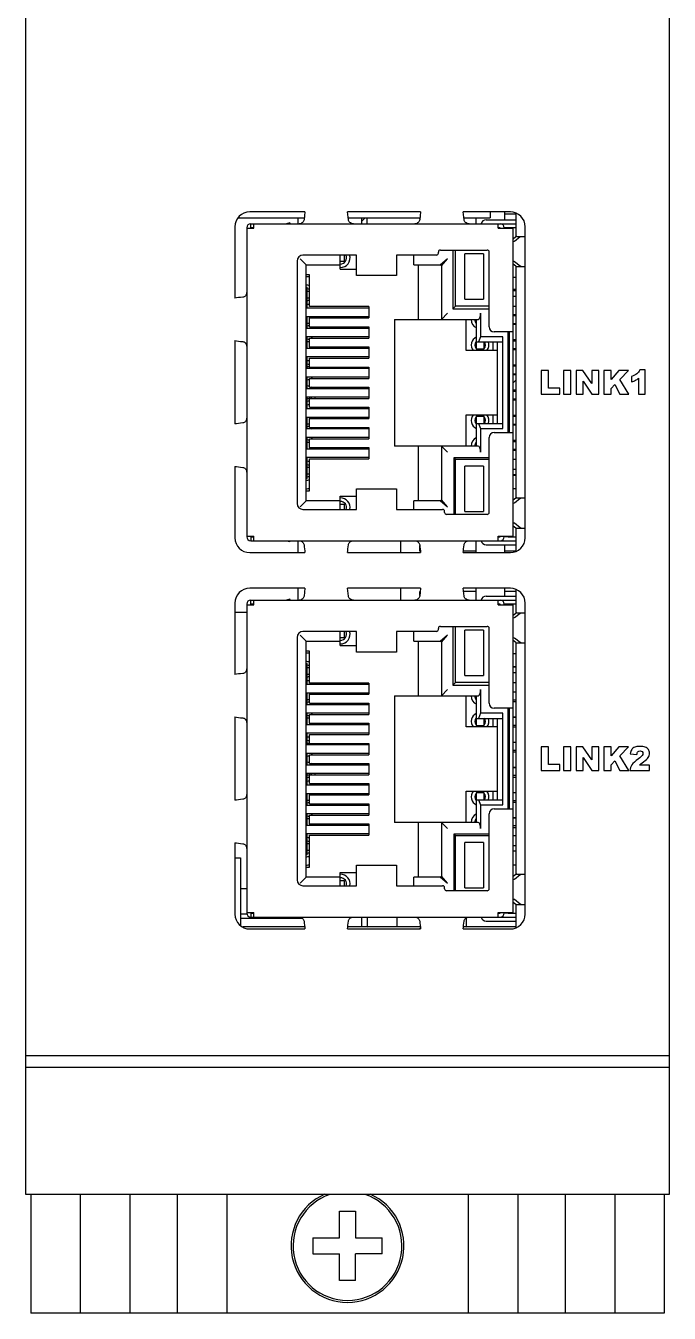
# Model space of a CAD drawing. Header units: inches. Extents: x 0 to 32, y 0 to 130.
# Drawn here: x -0.3 to 32.2, y 0 to 65 of the extents above; entities that cross this region are included whole.
import ezdxf

# ---------------------------------------------------------------- set-up
doc = ezdxf.new("R2010")
doc.units = ezdxf.units.IN
doc.header["$LTSCALE"] = 1.21
doc.header["$MEASUREMENT"] = 0
doc.layers.get('0').update_dxf_attribs({"linetype": 'CONTINUOUS'})
for name, color, linetype in [('02___PRT_ALL_AXES', 7, 'CONTINUOUS'), ('03___PRT_ALL_CURVES', 7, 'CONTINUOUS'), ('ECAD_DIPTRONICS_EMR-08', 7, 'CONTINUOUS'), ('ECAD_PULSE_HX5401NL', 7, 'CONTINUOUS'), ('ECAD_SAMTEC_TSW-102-08-L-S-RA', 7, 'CONTINUOUS'), ('ECAD_SHINNING_1762-608-66-N', 7, 'CONTINUOUS'), ('ECAD_TE_1734099-5', 7, 'CONTINUOUS')]:
    doc.layers.add(name, color=color, linetype=linetype)

msp = doc.modelspace()

# ---------------------------------------------------------------- linework, layer by layer
at = {"color": 7, "linetype": 'Continuous'}
for p, q in [((-0.25, 6), (-0.25, 91.8)), ((32.25, 91.8), (32.25, 6)), ((13.853, 55.602), (11.062, 55.602)), ((13.853, 55.603), (13.804, 55.206)), ((16.046, 55.206), (15.997, 55.603)), ((19.695, 55.602), (15.997, 55.602)), ((17, 55.002), (17, 55.3)), ((19.695, 55.603), (19.646, 55.206)), ((19.65, 55.237), (19.65, 55.3)), ((21.888, 55.206), (21.839, 55.603)), ((24.224, 55.602), (21.839, 55.602)), ((22.5, 55.002), (22.5, 55.3)), ((23.94, 55.205), (23.94, 55.602)), ((24.5, 55.49), (23.94, 55.49)), ((10.312, 54.852), (10.312, 51.247)), ((10.912, 54.799), (10.912, 39.203)), ((10.912, 54.773), (11.262, 54.773)), ((11.115, 55.002), (24.5, 55.002)), ((11.115, 54.773), (11.115, 55.002)), ((11.262, 54.799), (11.115, 54.799)), ((11.224, 54.799), (11.222, 54.773)), ((11.262, 54.773), (11.262, 55.002)), ((13.09, 55.048), (12.918, 55.002)), ((13.102, 55.002), (13.09, 55.048)), ((22.997, 55.205), (24.5, 55.205)), ((23.612, 54.773), (23.612, 55.002)), ((23.713, 54.799), (23.612, 54.799)), ((23.612, 54.773), (24.374, 54.773)), ((23.713, 54.773), (23.713, 54.799)), ((24.5, 54.799), (23.917, 54.799)), ((23.917, 54.773), (23.917, 54.799)), ((23.94, 54.773), (23.94, 54.799)), ((24.374, 39.229), (24.374, 54.773)), ((24.974, 39.15), (24.974, 54.852)), ((24.374, 54.25), (24.504, 54.352)), ((24.393, 54.12), (24.412, 54.113)), ((24.412, 54.113), (24.432, 54.121)), ((24.432, 54.121), (24.728, 54.352)), ((24.545, 54.367), (24.96, 54.367)), ((16.449, 53.421), (13.752, 53.421)), ((15.826, 53.421), (15.826, 53.098)), ((16.449, 52.383), (16.449, 53.421)), ((20.489, 53.421), (18.481, 53.421)), ((18.481, 53.421), (18.481, 52.383)), ((20.589, 53.521), (20.589, 53.575)), ((20.689, 53.675), (23.055, 53.675)), ((21.448, 50.836), (21.448, 53.675)), ((22.868, 53.479), (21.928, 53.479)), ((21.928, 51.193), (21.928, 53.479)), ((22.868, 53.479), (22.868, 51.193)), ((23.155, 49.795), (23.155, 53.575)), ((13.452, 53.121), (13.452, 40.881)), ((15.826, 53.098), (15.635, 53.098)), ((24.504, 52.858), (24.374, 52.96)), ((24.412, 53.097), (24.393, 53.09)), ((24.432, 53.089), (24.412, 53.097)), ((24.728, 52.858), (24.432, 53.089)), ((24.545, 52.843), (24.96, 52.843)), ((18.481, 52.383), (16.449, 52.383)), ((13.908, 51.802), (13.959, 51.802)), ((13.959, 50.755), (13.959, 51.802)), ((13.959, 51.599), (14.086, 51.599)), ((24.5, 51.68), (24.374, 51.68)), ((24.5, 51.621), (24.374, 51.621)), ((13.908, 50.755), (17.083, 50.755)), ((14.086, 51.244), (13.959, 51.244)), ((23.155, 50.836), (21.448, 50.836)), ((21.928, 51.193), (22.868, 51.193)), ((24.374, 51.344), (24.5, 51.344)), ((24.374, 50.836), (24.5, 50.836)), ((17.083, 50.31), (13.908, 50.31)), ((13.959, 49.739), (13.959, 50.31)), ((14.086, 50.31), (14.086, 50.247)), ((22.497, 50.177), (22.497, 49.951)), ((24.5, 50.41), (24.374, 50.41)), ((24.5, 50.351), (24.374, 50.351)), ((13.908, 49.739), (17.083, 49.739)), ((14.086, 49.974), (13.959, 49.974)), ((22.497, 49.951), (22.52, 49.951)), ((24.374, 49.541), (23.409, 49.541)), ((24.171, 49.541), (24.171, 44.461)), ((24.5, 49.951), (24.374, 49.951)), ((24.5, 49.91), (24.374, 49.91)), ((10.312, 49.105), (10.312, 44.897)), ((17.083, 49.294), (13.908, 49.294)), ((13.959, 48.723), (13.959, 49.294)), ((13.959, 49.059), (14.086, 49.059)), ((14.086, 48.786), (14.086, 48.723)), ((22.52, 49.081), (22.497, 49.081)), ((22.497, 49.081), (22.497, 48.681)), ((22.897, 48.681), (22.897, 49.034)), ((23.332, 49.034), (23.332, 48.602)), ((24.171, 49.14), (24.119, 49.14)), ((24.171, 49.081), (24.119, 49.081)), ((24.5, 49.14), (24.374, 49.14)), ((24.5, 49.081), (24.374, 49.081)), ((13.908, 48.723), (17.083, 48.723)), ((17.083, 48.278), (13.908, 48.278)), ((13.959, 47.707), (13.959, 48.278)), ((22.497, 48.681), (22.897, 48.681)), ((24.171, 48.681), (24.119, 48.681)), ((24.171, 48.64), (24.119, 48.64)), ((24.5, 48.681), (24.374, 48.681)), ((24.5, 48.64), (24.374, 48.64)), ((13.908, 47.707), (17.083, 47.707)), ((13.959, 47.789), (14.086, 47.789)), ((14.086, 47.77), (14.086, 47.707)), ((24.171, 47.87), (24.119, 47.87)), ((24.171, 47.811), (24.119, 47.811)), ((24.5, 47.87), (24.374, 47.87)), ((24.5, 47.811), (24.374, 47.811)), ((17.083, 47.262), (13.908, 47.262)), ((13.959, 46.691), (13.959, 47.262)), ((24.171, 47.411), (24.119, 47.411)), ((24.171, 47.37), (24.119, 47.37)), ((24.5, 47.411), (24.374, 47.411)), ((24.5, 47.37), (24.374, 47.37)), ((13.908, 46.691), (17.083, 46.691)), ((17.083, 46.246), (13.908, 46.246)), ((13.959, 45.675), (13.959, 46.246)), ((14.086, 46.164), (13.959, 46.164)), ((14.086, 46.246), (14.086, 46.183)), ((24.171, 46.6), (24.119, 46.6)), ((24.171, 46.541), (24.119, 46.541)), ((24.5, 46.6), (24.374, 46.6)), ((24.5, 46.541), (24.374, 46.541)), ((13.908, 45.675), (17.083, 45.675)), ((24.171, 46.141), (24.119, 46.141)), ((24.171, 46.1), (24.119, 46.1)), ((24.5, 46.141), (24.374, 46.141)), ((24.5, 46.1), (24.374, 46.1)), ((17.083, 45.23), (13.908, 45.23)), ((13.959, 44.659), (13.959, 45.23)), ((14.086, 44.894), (13.959, 44.894)), ((14.086, 45.23), (14.086, 45.167)), ((22.897, 45.271), (22.497, 45.271)), ((22.497, 45.271), (22.497, 44.871)), ((22.497, 44.871), (22.52, 44.871)), ((22.897, 44.919), (22.897, 45.271)), ((23.332, 45.351), (23.332, 44.919)), ((24.171, 45.33), (24.119, 45.33)), ((24.171, 45.271), (24.119, 45.271)), ((24.171, 44.871), (24.119, 44.871)), ((24.5, 45.33), (24.374, 45.33)), ((24.5, 45.271), (24.374, 45.271)), ((24.5, 44.871), (24.374, 44.871)), ((13.908, 44.659), (17.083, 44.659)), ((17.083, 44.214), (13.908, 44.214)), ((13.959, 43.643), (13.959, 44.214)), ((23.155, 40.427), (23.155, 44.207)), ((23.409, 44.461), (24.374, 44.461)), ((24.171, 44.83), (24.119, 44.83)), ((24.5, 44.83), (24.374, 44.83)), ((13.908, 43.643), (17.083, 43.643)), ((13.959, 43.979), (14.086, 43.979)), ((14.086, 43.706), (14.086, 43.643)), ((22.52, 44.001), (22.497, 44.001)), ((22.497, 44.001), (22.497, 43.776)), ((24.5, 44.06), (24.374, 44.06)), ((24.5, 44.001), (24.374, 44.001)), ((24.5, 43.601), (24.374, 43.601)), ((24.5, 43.56), (24.374, 43.56)), ((17.083, 43.198), (13.908, 43.198)), ((13.959, 42.15), (13.959, 43.198)), ((21.448, 43.116), (23.155, 43.116)), ((21.448, 40.327), (21.448, 43.116)), ((24.374, 43.116), (24.5, 43.116)), ((10.312, 42.755), (10.312, 39.15)), ((13.959, 42.709), (14.086, 42.709)), ((14.086, 42.354), (13.959, 42.354)), ((22.868, 42.759), (21.928, 42.759)), ((21.928, 40.473), (21.928, 42.759)), ((22.868, 42.759), (22.868, 40.473)), ((24.374, 42.608), (24.5, 42.608)), ((24.5, 42.331), (24.374, 42.331)), ((24.5, 42.29), (24.374, 42.29)), ((13.959, 42.15), (13.908, 42.15)), ((16.449, 41.619), (18.481, 41.619)), ((16.449, 40.581), (16.449, 41.619)), ((18.481, 41.619), (18.481, 40.581)), ((24.504, 41.144), (24.374, 41.042)), ((24.432, 40.913), (24.728, 41.144)), ((24.545, 41.159), (24.96, 41.159)), ((13.752, 40.581), (16.449, 40.581)), ((15.635, 40.855), (15.826, 40.855)), ((15.826, 40.855), (15.826, 40.581)), ((18.481, 40.581), (20.805, 40.581)), ((20.905, 40.427), (20.905, 40.481)), ((23.055, 40.327), (21.005, 40.327)), ((21.928, 40.473), (22.868, 40.473)), ((24.393, 40.912), (24.412, 40.905)), ((24.412, 40.905), (24.432, 40.913)), ((24.374, 39.752), (24.504, 39.65)), ((24.412, 39.889), (24.393, 39.882)), ((24.432, 39.881), (24.412, 39.889)), ((24.728, 39.65), (24.432, 39.881)), ((10.912, 39.229), (11.262, 39.229)), ((11.115, 39.229), (11.115, 39)), ((11.115, 39.203), (11.262, 39.203)), ((11.115, 39), (24.5, 39)), ((11.222, 39.229), (11.224, 39.203)), ((11.262, 39), (11.262, 39.229)), ((12.918, 39), (13.09, 38.954)), ((13.09, 38.954), (13.102, 39)), ((22.5, 38.4), (22.5, 39)), ((23.612, 39.229), (24.374, 39.229)), ((23.612, 39), (23.612, 39.229)), ((23.612, 39.203), (23.713, 39.203)), ((23.713, 39.203), (23.713, 39.229)), ((23.917, 39.203), (23.917, 39.229)), ((24.119, 39.203), (24.5, 39.203)), ((24.545, 39.635), (24.96, 39.635)), ((11.062, 38.4), (13.853, 38.4)), ((15.997, 38.4), (19.695, 38.4)), ((19.65, 38.48), (19.65, 38.765)), ((19.65, 38.48), (19.685, 38.48)), ((21.839, 38.4), (24.224, 38.4)), ((22.5, 38.48), (21.849, 38.48)), ((22.5, 38.98), (22.046, 38.98)), ((22.997, 38.797), (24.5, 38.797)), ((23.94, 38.4), (23.94, 38.797)), ((24.5, 38.48), (23.94, 38.48)), ((13.853, 36.602), (11.062, 36.602)), ((13.853, 36.603), (13.804, 36.206)), ((16.046, 36.206), (15.997, 36.603)), ((19.695, 36.602), (15.997, 36.602)), ((19.695, 36.603), (19.646, 36.206)), ((19.675, 36.44), (19.65, 36.44)), ((19.65, 36.237), (19.65, 36.44)), ((21.888, 36.206), (21.839, 36.603)), ((24.224, 36.602), (21.839, 36.602)), ((22.5, 36.44), (21.859, 36.44)), ((22.5, 36.002), (22.5, 36.602)), ((23.94, 36.205), (23.94, 36.602)), ((24.5, 36.44), (23.94, 36.44)), ((10.312, 35.852), (10.312, 32.247)), ((10.912, 35.799), (10.912, 20.203)), ((10.912, 35.773), (11.262, 35.773)), ((11.115, 36.002), (24.5, 36.002)), ((11.115, 35.773), (11.115, 36.002)), ((11.262, 35.799), (11.115, 35.799)), ((11.224, 35.799), (11.222, 35.773)), ((11.262, 35.773), (11.262, 36.002)), ((13.09, 36.048), (12.918, 36.002)), ((13.102, 36.002), (13.09, 36.048)), ((22.997, 36.205), (24.5, 36.205)), ((23.612, 35.773), (23.612, 36.002)), ((23.713, 35.799), (23.612, 35.799)), ((23.612, 35.773), (24.374, 35.773)), ((23.713, 35.773), (23.713, 35.799)), ((24.5, 35.799), (23.917, 35.799)), ((23.917, 35.773), (23.917, 35.799)), ((23.94, 35.773), (23.94, 35.799)), ((24.374, 20.229), (24.374, 35.773)), ((24.974, 20.15), (24.974, 35.852)), ((24.374, 35.25), (24.504, 35.352)), ((24.393, 35.12), (24.412, 35.113)), ((24.412, 35.113), (24.432, 35.121)), ((24.432, 35.121), (24.728, 35.352)), ((24.545, 35.367), (24.96, 35.367)), ((20.589, 34.521), (20.589, 34.575)), ((20.689, 34.675), (23.055, 34.675)), ((21.448, 31.836), (21.448, 34.675)), ((22.868, 34.479), (21.928, 34.479)), ((21.928, 32.193), (21.928, 34.479)), ((22.868, 34.479), (22.868, 32.193)), ((23.155, 30.795), (23.155, 34.575)), ((13.452, 34.121), (13.452, 21.881)), ((16.449, 34.421), (13.752, 34.421)), ((15.826, 34.098), (15.635, 34.098)), ((15.826, 34.421), (15.826, 34.098)), ((16.449, 33.383), (16.449, 34.421)), ((20.489, 34.421), (18.481, 34.421)), ((18.481, 34.421), (18.481, 33.383)), ((24.504, 33.858), (24.374, 33.96)), ((24.412, 34.097), (24.393, 34.09)), ((24.432, 34.089), (24.412, 34.097)), ((24.728, 33.858), (24.432, 34.089)), ((24.545, 33.843), (24.96, 33.843)), ((18.481, 33.383), (16.449, 33.383)), ((13.908, 32.802), (13.959, 32.802)), ((13.959, 31.755), (13.959, 32.802)), ((13.959, 32.599), (14.086, 32.599)), ((24.5, 32.63), (24.374, 32.63)), ((24.5, 32.621), (24.374, 32.621)), ((14.086, 32.244), (13.959, 32.244)), ((21.928, 32.193), (22.868, 32.193)), ((24.374, 32.344), (24.5, 32.344)), ((13.908, 31.755), (17.083, 31.755)), ((17.083, 31.31), (13.908, 31.31)), ((13.959, 30.739), (13.959, 31.31)), ((14.086, 31.31), (14.086, 31.247)), ((23.155, 31.836), (21.448, 31.836)), ((24.374, 31.836), (24.5, 31.836)), ((24.5, 31.36), (24.374, 31.36)), ((24.5, 31.351), (24.374, 31.351)), ((13.908, 30.739), (17.083, 30.739)), ((14.086, 30.974), (13.959, 30.974)), ((22.497, 31.177), (22.497, 30.951)), ((22.497, 30.951), (22.52, 30.951)), ((24.5, 30.951), (24.374, 30.951)), ((24.5, 30.86), (24.374, 30.86)), ((10.312, 30.105), (10.312, 25.897)), ((17.083, 30.294), (13.908, 30.294)), ((13.959, 29.723), (13.959, 30.294)), ((13.959, 30.059), (14.086, 30.059)), ((22.52, 30.081), (22.497, 30.081)), ((22.497, 30.081), (22.497, 29.681)), ((22.897, 29.681), (22.897, 30.034)), ((23.332, 30.034), (23.332, 29.602)), ((24.374, 30.541), (23.409, 30.541)), ((24.171, 30.09), (24.119, 30.09)), ((24.171, 30.081), (24.119, 30.081)), ((24.171, 30.541), (24.171, 25.461)), ((24.5, 30.09), (24.374, 30.09)), ((24.5, 30.081), (24.374, 30.081)), ((13.908, 29.723), (17.083, 29.723)), ((17.083, 29.278), (13.908, 29.278)), ((13.959, 28.707), (13.959, 29.278)), ((14.086, 29.786), (14.086, 29.723)), ((22.497, 29.681), (22.897, 29.681)), ((24.171, 29.681), (24.119, 29.681)), ((24.171, 29.59), (24.119, 29.59)), ((24.5, 29.681), (24.374, 29.681)), ((24.5, 29.59), (24.374, 29.59)), ((13.908, 28.707), (17.083, 28.707)), ((13.959, 28.789), (14.086, 28.789)), ((14.086, 28.77), (14.086, 28.707)), ((24.171, 28.82), (24.119, 28.82)), ((24.171, 28.811), (24.119, 28.811)), ((24.5, 28.82), (24.374, 28.82)), ((24.5, 28.811), (24.374, 28.811)), ((17.083, 28.262), (13.908, 28.262)), ((13.959, 27.691), (13.959, 28.262)), ((24.171, 28.411), (24.119, 28.411)), ((24.171, 28.32), (24.119, 28.32)), ((24.5, 28.411), (24.374, 28.411)), ((24.5, 28.32), (24.374, 28.32)), ((13.908, 27.691), (17.083, 27.691)), ((24.171, 27.55), (24.119, 27.55)), ((24.171, 27.541), (24.119, 27.541)), ((24.5, 27.55), (24.374, 27.55)), ((24.5, 27.541), (24.374, 27.541)), ((17.083, 27.246), (13.908, 27.246)), ((13.908, 26.675), (17.083, 26.675)), ((13.959, 26.675), (13.959, 27.246)), ((14.086, 27.164), (13.959, 27.164)), ((14.086, 27.246), (14.086, 27.183)), ((24.171, 27.141), (24.119, 27.141)), ((24.171, 27.05), (24.119, 27.05)), ((24.5, 27.141), (24.374, 27.141)), ((24.5, 27.05), (24.374, 27.05)), ((17.083, 26.23), (13.908, 26.23)), ((13.959, 25.659), (13.959, 26.23)), ((14.086, 26.23), (14.086, 26.167)), ((22.897, 26.271), (22.497, 26.271)), ((22.497, 26.271), (22.497, 25.871)), ((22.897, 25.919), (22.897, 26.271)), ((23.332, 26.351), (23.332, 25.919)), ((24.171, 26.28), (24.119, 26.28)), ((24.171, 26.271), (24.119, 26.271)), ((24.5, 26.28), (24.374, 26.28)), ((24.5, 26.271), (24.374, 26.271)), ((13.908, 25.659), (17.083, 25.659)), ((14.086, 25.894), (13.959, 25.894)), ((22.497, 25.871), (22.52, 25.871)), ((23.409, 25.461), (24.374, 25.461)), ((24.171, 25.871), (24.119, 25.871)), ((24.171, 25.78), (24.119, 25.78)), ((24.5, 25.871), (24.374, 25.871)), ((24.5, 25.78), (24.374, 25.78)), ((17.083, 25.214), (13.908, 25.214)), ((13.959, 24.643), (13.959, 25.214)), ((13.959, 24.979), (14.086, 24.979)), ((14.086, 24.706), (14.086, 24.643)), ((22.52, 25.001), (22.497, 25.001)), ((22.497, 25.001), (22.497, 24.776)), ((23.155, 21.427), (23.155, 25.207)), ((24.5, 25.01), (24.374, 25.01)), ((24.5, 25.001), (24.374, 25.001)), ((13.908, 24.643), (17.083, 24.643)), ((17.083, 24.198), (13.908, 24.198)), ((13.959, 23.15), (13.959, 24.198)), ((21.448, 24.116), (23.155, 24.116)), ((21.448, 21.327), (21.448, 24.116)), ((24.5, 24.601), (24.374, 24.601)), ((24.5, 24.51), (24.374, 24.51)), ((24.374, 24.116), (24.5, 24.116)), ((10.312, 23.755), (10.312, 20.15)), ((13.959, 23.709), (14.086, 23.709)), ((22.868, 23.759), (21.928, 23.759)), ((21.928, 21.473), (21.928, 23.759)), ((22.868, 23.759), (22.868, 21.473)), ((24.374, 23.608), (24.5, 23.608)), ((13.959, 23.15), (13.908, 23.15)), ((14.086, 23.354), (13.959, 23.354)), ((24.5, 23.331), (24.374, 23.331)), ((16.449, 22.619), (18.481, 22.619)), ((16.449, 21.581), (16.449, 22.619)), ((18.481, 22.619), (18.481, 21.581)), ((24.504, 22.144), (24.374, 22.042)), ((24.432, 21.913), (24.728, 22.144)), ((24.545, 22.159), (24.96, 22.159)), ((13.752, 21.581), (16.449, 21.581)), ((15.635, 21.855), (15.826, 21.855)), ((15.826, 21.855), (15.826, 21.581)), ((18.481, 21.581), (20.805, 21.581)), ((20.905, 21.427), (20.905, 21.481)), ((21.928, 21.473), (22.868, 21.473)), ((24.393, 21.912), (24.412, 21.905)), ((24.412, 21.905), (24.432, 21.913)), ((23.055, 21.327), (21.005, 21.327)), ((24.412, 20.889), (24.393, 20.882)), ((24.432, 20.881), (24.412, 20.889)), ((24.728, 20.65), (24.432, 20.881)), ((10.912, 20.229), (11.262, 20.229)), ((11.115, 20.229), (11.115, 20)), ((11.115, 20.203), (11.262, 20.203)), ((11.222, 20.229), (11.224, 20.203)), ((11.262, 20), (11.262, 20.229)), ((23.612, 20.229), (24.374, 20.229)), ((23.612, 20), (23.612, 20.229)), ((23.612, 20.203), (23.713, 20.203)), ((23.713, 20.203), (23.713, 20.229)), ((23.917, 20.203), (23.917, 20.229)), ((24.119, 20.203), (24.5, 20.203)), ((24.374, 20.752), (24.504, 20.65)), ((24.545, 20.635), (24.96, 20.635)), ((11.115, 20), (24.5, 20)), ((12.918, 20), (13.09, 19.954)), ((13.09, 19.954), (13.102, 20)), ((17, 20), (17, 19.56)), ((18.5, 19.5), (18.5, 20)), ((22, 19.959), (22, 19.56)), ((22.997, 19.797), (24.5, 19.797)), ((11.062, 19.4), (13.853, 19.4)), ((15.997, 19.4), (19.695, 19.4)), ((21.839, 19.4), (24.224, 19.4)), ((32.25, 13), (-0.25, 13)), ((32.25, 12.4), (-0.25, 12.4)), ((32.25, 6), (-0.25, 6)), ((0, 6), (0, 0)), ((32, 6), (32, 0)), ((15.6, 5.15), (16.4, 5.15)), ((15.6, 3.8), (15.6, 5.15)), ((16.4, 5.15), (16.4, 3.8)), ((14.25, 3.8), (15.6, 3.8)), ((14.25, 3.8), (14.25, 3)), ((16.4, 3.8), (17.75, 3.8)), ((17.75, 3), (17.75, 3.8)), ((14.25, 3), (15.6, 3)), ((15.6, 1.65), (15.6, 3)), ((17.75, 3), (16.4, 3)), ((16.4, 1.65), (16.4, 3)), ((16.4, 1.65), (15.6, 1.65))]:
    msp.add_line(p, q, dxfattribs=at)
at = {"color": 2, "linetype": 'Continuous'}
for p, q in [((16.7, 55.111), (16.89, 55.3)), ((24.374, 46.979), (24.5, 47.105)), ((24.119, 46.724), (24.171, 46.776)), ((19.633, 19.4), (19.688, 19.455))]:
    msp.add_line(p, q, dxfattribs=at)
at = {"color": 6, "linetype": 'Continuous'}
for p, q in [((15.635, 52.704), (15.635, 53.421)), ((19.344, 52.933), (19.344, 53.421)), ((21.321, 53.675), (21.321, 50.711)), ((13.908, 52.933), (13.603, 53.237)), ((13.908, 52.933), (15.635, 52.933)), ((13.908, 41.02), (13.908, 52.933)), ((15.635, 52.704), (16.449, 52.704)), ((19.344, 52.933), (20.69, 52.933)), ((19.572, 52.933), (19.572, 50.177)), ((21.046, 53.237), (20.69, 52.933)), ((20.741, 52.882), (21.046, 53.237)), ((20.741, 52.882), (20.741, 50.177)), ((14.086, 52.425), (13.908, 52.425)), ((14.086, 50.818), (14.086, 52.425)), ((24.374, 52.31), (24.5, 52.31)), ((17.083, 50.818), (14.086, 50.818)), ((17.083, 50.818), (17.083, 50.247)), ((21.448, 50.838), (21.321, 50.711)), ((21.321, 50.711), (23.155, 50.711)), ((14.086, 50.247), (17.083, 50.247)), ((14.086, 49.802), (14.086, 50.247)), ((18.379, 50.177), (22.601, 50.177)), ((18.379, 50.177), (18.379, 43.776)), ((20.741, 50.177), (21.046, 50.482)), ((21.985, 48.602), (21.985, 50.177)), ((22.519, 49.034), (22.519, 50.177)), ((22.724, 50.482), (22.724, 49.288)), ((14.086, 49.802), (17.083, 49.802)), ((17.083, 49.802), (17.083, 49.231)), ((24.119, 44.461), (24.119, 49.541)), ((14.086, 49.231), (17.083, 49.231)), ((14.086, 48.786), (14.086, 49.231)), ((14.086, 48.786), (17.083, 48.786)), ((17.083, 48.786), (17.083, 48.215)), ((22.519, 49.034), (23.852, 49.034)), ((22.724, 49.288), (22.621, 49.034)), ((23.852, 49.288), (22.724, 49.288)), ((23.56, 49.034), (23.56, 44.919)), ((23.852, 44.665), (23.852, 49.288)), ((14.086, 48.215), (17.083, 48.215)), ((14.086, 47.77), (14.086, 48.215)), ((23.56, 48.602), (21.985, 48.602)), ((14.086, 47.77), (17.083, 47.77)), ((17.083, 47.77), (17.083, 47.199)), ((14.086, 47.199), (17.083, 47.199)), ((14.086, 46.754), (14.086, 47.199)), ((14.086, 46.754), (17.083, 46.754)), ((14.086, 46.183), (17.083, 46.183)), ((14.086, 45.738), (14.086, 46.183)), ((17.083, 46.754), (17.083, 46.183)), ((14.086, 45.738), (17.083, 45.738)), ((17.083, 45.738), (17.083, 45.167)), ((14.086, 45.167), (17.083, 45.167)), ((14.086, 44.722), (14.086, 45.167)), ((21.985, 45.351), (23.56, 45.351)), ((21.985, 43.776), (21.985, 45.351)), ((22.519, 44.919), (23.852, 44.919)), ((22.519, 43.776), (22.519, 44.919)), ((22.621, 44.919), (22.724, 44.665)), ((14.086, 44.722), (17.083, 44.722)), ((17.083, 44.722), (17.083, 44.151)), ((22.724, 44.665), (23.852, 44.665)), ((22.724, 44.665), (22.724, 43.471)), ((14.086, 44.151), (17.083, 44.151)), ((14.086, 43.706), (14.086, 44.151)), ((14.086, 43.706), (17.083, 43.706)), ((17.083, 43.706), (17.083, 43.135)), ((22.601, 43.776), (18.379, 43.776)), ((19.572, 43.776), (19.572, 41.02)), ((20.741, 43.776), (21.046, 43.471)), ((20.741, 43.776), (20.741, 41.071)), ((14.086, 43.135), (17.083, 43.135)), ((14.086, 41.528), (14.086, 43.135)), ((23.155, 43.188), (21.375, 43.188)), ((21.375, 43.188), (21.448, 43.115)), ((21.375, 43.188), (21.375, 40.327)), ((24.374, 41.642), (24.5, 41.642)), ((13.908, 41.02), (13.603, 40.715)), ((13.908, 41.528), (14.086, 41.528)), ((15.635, 41.02), (13.908, 41.02)), ((15.635, 41.249), (16.449, 41.249)), ((15.635, 40.581), (15.635, 41.249)), ((20.69, 41.02), (19.344, 41.02)), ((19.344, 40.581), (19.344, 41.02)), ((20.69, 41.02), (21.046, 40.715)), ((21.046, 40.715), (20.741, 41.071)), ((24.119, 39.204), (23.917, 39.204)), ((24.119, 39.229), (24.119, 39.204)), ((21.321, 34.675), (21.321, 31.711)), ((13.908, 33.933), (13.603, 34.238)), ((13.908, 33.933), (15.635, 33.933)), ((13.908, 22.02), (13.908, 33.933)), ((15.635, 33.704), (15.635, 34.421)), ((19.344, 33.933), (19.344, 34.421)), ((19.344, 33.933), (20.69, 33.933)), ((19.572, 33.933), (19.572, 31.177)), ((21.046, 34.238), (20.69, 33.933)), ((20.741, 33.882), (21.046, 34.238)), ((20.741, 33.882), (20.741, 31.177)), ((14.086, 33.425), (13.908, 33.425)), ((14.086, 31.818), (14.086, 33.425)), ((15.635, 33.704), (16.449, 33.704)), ((24.374, 33.31), (24.5, 33.31)), ((17.083, 31.818), (14.086, 31.818)), ((14.086, 31.247), (17.083, 31.247)), ((14.086, 30.802), (14.086, 31.247)), ((17.083, 31.818), (17.083, 31.247)), ((20.741, 31.177), (21.046, 31.482)), ((21.448, 31.838), (21.321, 31.711)), ((21.321, 31.711), (23.155, 31.711)), ((22.724, 31.482), (22.724, 30.288)), ((14.086, 30.802), (17.083, 30.802)), ((17.083, 30.802), (17.083, 30.231)), ((18.379, 31.177), (22.601, 31.177)), ((18.379, 31.177), (18.379, 24.776)), ((21.985, 29.602), (21.985, 31.177)), ((22.519, 30.034), (22.519, 31.177)), ((14.086, 30.231), (17.083, 30.231)), ((14.086, 29.786), (14.086, 30.231)), ((22.519, 30.034), (23.852, 30.034)), ((22.724, 30.288), (22.621, 30.034)), ((23.852, 30.288), (22.724, 30.288)), ((23.56, 30.034), (23.56, 25.919)), ((23.852, 25.665), (23.852, 30.288)), ((24.119, 25.461), (24.119, 30.541)), ((14.086, 29.786), (17.083, 29.786)), ((17.083, 29.786), (17.083, 29.215)), ((23.56, 29.602), (21.985, 29.602)), ((14.086, 29.215), (17.083, 29.215)), ((14.086, 28.77), (14.086, 29.215)), ((14.086, 28.77), (17.083, 28.77)), ((17.083, 28.77), (17.083, 28.199)), ((14.086, 28.199), (17.083, 28.199)), ((14.086, 27.754), (14.086, 28.199)), ((14.086, 27.754), (17.083, 27.754)), ((17.083, 27.754), (17.083, 27.183)), ((14.086, 27.183), (17.083, 27.183)), ((14.086, 26.738), (14.086, 27.183)), ((14.086, 26.738), (17.083, 26.738)), ((17.083, 26.738), (17.083, 26.167)), ((14.086, 26.167), (17.083, 26.167)), ((14.086, 25.722), (14.086, 26.167)), ((21.985, 26.351), (23.56, 26.351)), ((21.985, 24.776), (21.985, 26.351)), ((14.086, 25.722), (17.083, 25.722)), ((17.083, 25.722), (17.083, 25.151)), ((22.519, 25.919), (23.852, 25.919)), ((22.519, 24.776), (22.519, 25.919)), ((22.621, 25.919), (22.724, 25.665)), ((22.724, 25.665), (23.852, 25.665)), ((22.724, 25.665), (22.724, 24.471)), ((14.086, 25.151), (17.083, 25.151)), ((14.086, 24.706), (14.086, 25.151)), ((14.086, 24.706), (17.083, 24.706)), ((17.083, 24.706), (17.083, 24.135)), ((22.601, 24.776), (18.379, 24.776)), ((19.572, 24.776), (19.572, 22.02)), ((20.741, 24.776), (21.046, 24.471)), ((20.741, 24.776), (20.741, 22.071)), ((14.086, 24.135), (17.083, 24.135)), ((14.086, 22.528), (14.086, 24.135)), ((23.155, 24.188), (21.375, 24.188)), ((21.375, 24.188), (21.448, 24.115)), ((21.375, 24.188), (21.375, 21.327)), ((13.908, 22.528), (14.086, 22.528)), ((15.635, 22.249), (16.449, 22.249)), ((15.635, 21.581), (15.635, 22.249)), ((24.374, 22.642), (24.5, 22.642)), ((13.908, 22.02), (13.603, 21.715)), ((15.635, 22.02), (13.908, 22.02)), ((20.69, 22.02), (19.344, 22.02)), ((19.344, 21.581), (19.344, 22.02)), ((20.69, 22.02), (21.046, 21.715)), ((21.046, 21.715), (20.741, 22.071)), ((24.119, 20.204), (23.917, 20.204)), ((24.119, 20.229), (24.119, 20.204))]:
    msp.add_line(p, q, dxfattribs=at)
at = {"color": 7, "linetype": 'Continuous'}
for centre, radius, start, end in [((11.062, 54.852), 0.75, 90, 180), ((24.224, 54.852), 0.75, 0, 90), ((11.115, 54.799), 0.203, 90, 180), ((22.997, 54.951), 0.254, 90, 168.46304), ((23.713, 54.799), 0.203, 0, 90), ((13.752, 53.121), 0.3, 90, 180), ((15.648, 53.276), 0.305, 267.50159, 28.81331), ((15.648, 53.276), 0.483, 268.43641, 17.68194), ((20.489, 53.521), 0.1, 270, 0), ((20.689, 53.575), 0.1, 90, 180), ((23.055, 53.575), 0.1, 0, 90), ((14.035, 52.818), 0.483, 254.69622, 276.2062), ((13.908, 51.421), 0.483, 68.1715, 90), ((13.908, 51.421), 0.305, 54.26175, 80.16387), ((13.908, 51.421), 0.305, 279.82828, 305.76611), ((13.908, 51.421), 0.483, 276.20615, 291.83325), ((13.908, 50.151), 0.305, 18.21113, 31.70774), ((13.908, 50.151), 0.483, 11.46211, 19.37692), ((22.697, 50.151), 0.445, 176.70019, 246.1397), ((22.697, 50.151), 0.267, 174.50386, 221.41774), ((13.908, 50.151), 0.305, 279.82828, 305.76611), ((13.908, 50.151), 0.483, 300.80149, 313.07662), ((23.409, 49.795), 0.254, 180, 270), ((13.908, 48.881), 0.305, 54.26175, 80.16387), ((13.908, 48.881), 0.483, 46.94257, 59.25615), ((13.908, 48.881), 0.305, 328.32055, 341.76337), ((13.908, 48.881), 0.483, 340.60838, 348.54549), ((22.697, 48.881), 0.445, 113.8647, 219.31479), ((22.697, 48.881), 0.267, 138.58226, 221.41774), ((22.697, 48.881), 0.267, 318.58226, 35.13736), ((22.697, 48.881), 0.445, 320.71732, 20.17602), ((22.697, 48.881), 0.267, 228.58226, 311.41774), ((13.908, 47.611), 0.483, 68.1715, 83.80194), ((13.908, 47.611), 0.305, 54.26175, 80.16387), ((13.908, 47.611), 0.305, 18.21113, 31.70774), ((13.908, 47.611), 0.483, 11.46211, 19.37692), ((13.908, 47.611), 0.483, 276.20615, 291.83325), ((13.908, 46.341), 0.483, 68.1715, 83.80194), ((13.908, 47.611), 0.483, 300.80149, 313.07662), ((13.908, 46.341), 0.483, 46.94257, 59.25615), ((13.908, 46.341), 0.305, 328.32055, 341.76337), ((13.908, 46.341), 0.483, 340.60838, 348.54549), ((13.908, 46.341), 0.305, 279.82828, 305.76611), ((13.908, 46.341), 0.483, 276.20615, 291.83325), ((13.908, 45.071), 0.305, 18.21113, 31.70774), ((13.908, 45.071), 0.483, 11.46211, 19.37692), ((22.697, 45.071), 0.445, 140.71732, 246.1397), ((22.697, 45.071), 0.267, 138.58226, 221.41774), ((22.697, 45.071), 0.267, 48.58226, 131.41774), ((22.697, 45.071), 0.267, 324.86259, 41.41774), ((22.697, 45.071), 0.445, 339.84299, 39.31479), ((13.908, 45.071), 0.305, 279.82828, 305.76611), ((13.908, 45.071), 0.483, 300.80149, 313.07662), ((13.908, 43.801), 0.483, 46.94257, 59.25615), ((22.697, 43.801), 0.445, 113.8647, 183.30328), ((23.409, 44.207), 0.254, 90, 180), ((13.908, 43.801), 0.305, 54.26175, 80.16387), ((13.908, 43.801), 0.305, 328.32055, 341.76337), ((13.908, 43.801), 0.483, 340.60838, 348.54549), ((22.697, 43.801), 0.267, 138.58226, 185.49606), ((13.908, 42.531), 0.483, 68.1715, 83.80194), ((13.908, 42.531), 0.305, 54.26175, 80.16387), ((13.908, 42.531), 0.305, 279.82828, 305.76611), ((13.908, 42.531), 0.483, 270, 291.83325), ((14.035, 41.134), 0.483, 83.80189, 105.30383), ((15.648, 40.677), 0.483, 348.45853, 91.56648), ((15.648, 40.677), 0.305, 341.61717, 92.49462), ((13.752, 40.881), 0.3, 180, 270), ((20.805, 40.481), 0.1, 0, 90), ((21.005, 40.427), 0.1, 180, 270), ((23.055, 40.427), 0.1, 270, 0), ((11.062, 39.15), 0.75, 180, 270), ((11.115, 39.203), 0.203, 180, 270), ((23.713, 39.203), 0.203, 270, 360), ((24.224, 39.15), 0.75, 270, 0), ((22.997, 39.051), 0.254, 191.53696, 270), ((11.062, 35.852), 0.75, 90, 180), ((24.224, 35.852), 0.75, 0, 90), ((11.115, 35.799), 0.203, 90, 180), ((22.997, 35.951), 0.254, 90, 168.46304), ((23.713, 35.799), 0.203, 0, 90), ((20.489, 34.521), 0.1, 270, 0), ((20.689, 34.575), 0.1, 90, 180), ((23.055, 34.575), 0.1, 0, 90), ((13.752, 34.121), 0.3, 90, 180), ((15.648, 34.276), 0.305, 267.50159, 28.81331), ((15.648, 34.276), 0.483, 268.43641, 17.68194), ((14.035, 33.818), 0.483, 254.69622, 276.2062), ((13.908, 32.421), 0.483, 68.1715, 90), ((13.908, 32.421), 0.305, 54.26175, 80.16387), ((13.908, 32.421), 0.305, 279.82828, 305.76611), ((13.908, 32.421), 0.483, 276.20615, 291.83325), ((13.908, 31.151), 0.305, 18.21113, 31.70774), ((13.908, 31.151), 0.483, 11.46211, 19.37692), ((13.908, 31.151), 0.305, 279.82828, 305.76611), ((13.908, 31.151), 0.483, 300.80149, 313.07662), ((22.697, 31.151), 0.445, 176.70019, 246.1397), ((22.697, 31.151), 0.267, 174.50386, 221.41774), ((23.409, 30.795), 0.254, 180, 270), ((13.908, 29.881), 0.305, 54.26175, 80.16387), ((13.908, 29.881), 0.483, 46.94257, 59.25615), ((22.697, 29.881), 0.445, 113.8647, 219.31479), ((22.697, 29.881), 0.267, 138.58226, 221.41774), ((22.697, 29.881), 0.267, 318.58226, 35.13736), ((22.697, 29.881), 0.445, 320.71732, 20.17602), ((13.908, 29.881), 0.305, 328.32055, 341.76337), ((13.908, 29.881), 0.483, 340.60838, 348.54549), ((22.697, 29.881), 0.267, 228.58226, 311.41774), ((13.908, 28.611), 0.483, 68.1715, 83.80194), ((13.908, 28.611), 0.305, 54.26175, 80.16387), ((13.908, 28.611), 0.305, 18.21113, 31.70774), ((13.908, 28.611), 0.483, 11.46211, 19.37692), ((13.908, 28.611), 0.483, 276.20615, 291.83325), ((13.908, 28.611), 0.483, 300.80149, 313.07662), ((13.908, 27.341), 0.483, 68.1715, 83.80194), ((13.908, 27.341), 0.483, 46.94257, 59.25615), ((13.908, 27.341), 0.305, 279.82828, 305.76611), ((13.908, 27.341), 0.483, 276.20615, 291.83325), ((13.908, 27.341), 0.305, 328.32055, 341.76337), ((13.908, 27.341), 0.483, 340.60838, 348.54549), ((13.908, 26.071), 0.305, 18.21113, 31.70774), ((13.908, 26.071), 0.483, 11.46211, 19.37692), ((22.697, 26.071), 0.445, 140.71732, 246.1397), ((22.697, 26.071), 0.267, 138.58226, 221.41774), ((22.697, 26.071), 0.267, 48.58226, 131.41774), ((22.697, 26.071), 0.267, 324.86259, 41.41774), ((22.697, 26.071), 0.445, 339.84299, 39.31479), ((13.908, 26.071), 0.305, 279.82828, 305.76611), ((13.908, 26.071), 0.483, 300.80149, 313.07662), ((23.409, 25.207), 0.254, 90, 180), ((13.908, 24.801), 0.305, 54.26175, 80.16387), ((13.908, 24.801), 0.483, 46.94257, 59.25615), ((13.908, 24.801), 0.305, 328.32055, 341.76337), ((13.908, 24.801), 0.483, 340.60838, 348.54549), ((22.697, 24.801), 0.445, 113.8647, 183.30328), ((22.697, 24.801), 0.267, 138.58226, 185.49606), ((13.908, 23.531), 0.483, 68.1715, 83.80194), ((13.908, 23.531), 0.305, 54.26175, 80.16387), ((13.908, 23.531), 0.483, 270, 291.83325), ((13.908, 23.531), 0.305, 279.82828, 305.76611), ((14.035, 22.134), 0.483, 83.80189, 105.30383), ((15.648, 21.677), 0.483, 348.45853, 91.56648), ((13.752, 21.881), 0.3, 180, 270), ((15.648, 21.677), 0.305, 341.61717, 92.49462), ((20.805, 21.481), 0.1, 0, 90), ((21.005, 21.427), 0.1, 180, 270), ((23.055, 21.427), 0.1, 270, 0), ((11.115, 20.203), 0.203, 180, 270), ((23.713, 20.203), 0.203, 270, 360), ((11.062, 20.15), 0.75, 180, 270), ((17.4, 19.56), 0.4, 180, 188.85982), ((22.4, 19.56), 0.4, 180, 188.73738), ((22.997, 20.051), 0.254, 191.53696, 270), ((24.224, 20.15), 0.75, 270, 0), ((16, 3.4), 2.85, 113.72033, 66.27967), ((16, 3.4), 2.75, 108.83959, 71.16041)]:
    msp.add_arc(centre, radius, start, end, dxfattribs=at)
at = {"color": 6, "linetype": 'Continuous'}
for centre, start, end in [((20.69, 52.882), 0, 90), ((20.69, 41.071), 270, 0), ((20.69, 33.882), 0, 90), ((20.69, 22.071), 270, 0)]:
    msp.add_arc(centre, 0.0508, start, end, dxfattribs=at)
at = {"color": 7, "linetype": 'Continuous'}
for centre, major_axis, ratio, start_param, end_param in [((24.545, 54.113), (0, 0.254), 0.466308, 0, 0.349066), ((24.545, 53.097), (0, 0.254), 0.466308, -3.490659, -3.141593), ((14.566, 51.018), (5.004, 0), 0.087489, 2.451113, 2.589545), ((14.566, 49.334), (5.004, 0), 0.087489, -2.589545, -2.451113), ((14.566, 44.668), (5.004, 0), 0.087489, 2.451113, 2.589545), ((14.566, 42.984), (5.004, 0), 0.087489, -2.589545, -2.451113), ((24.545, 40.905), (0, 0.254), 0.466308, 0, 0.349066), ((24.545, 39.889), (0, 0.254), 0.466308, -3.490659, -3.141593), ((14.083, 42.654), (0, 5.004), 0.087489, -3.832073, -3.696002), ((15.767, 42.654), (0, 5.004), 0.087489, -2.587184, -2.451113), ((19.925, 42.654), (0, 5.004), 0.087489, -3.832073, -3.696002), ((21.609, 42.654), (0, 5.004), 0.087489, -2.587184, -2.451113), ((24.545, 35.113), (0, 0.254), 0.466308, 0, 0.349066), ((24.545, 34.097), (0, 0.254), 0.466308, -3.490659, -3.141593), ((14.566, 32.018), (5.004, 0), 0.087489, 2.451113, 2.589545), ((14.566, 30.334), (5.004, 0), 0.087489, -2.589545, -2.451113), ((14.566, 25.668), (5.004, 0), 0.087489, 2.451113, 2.589545), ((14.566, 23.984), (5.004, 0), 0.087489, -2.589545, -2.451113), ((24.545, 21.905), (0, 0.254), 0.466308, 0, 0.349066), ((24.545, 20.889), (0, 0.254), 0.466308, -3.490659, -3.141593), ((14.083, 23.654), (0, 5.004), 0.087489, -3.832073, -3.696002), ((15.767, 23.654), (0, 5.004), 0.087489, -2.587184, -2.451113), ((19.925, 23.654), (0, 5.004), 0.087489, -3.832073, -3.696002), ((21.609, 23.654), (0, 5.004), 0.087489, -2.587184, -2.451113)]:
    msp.add_ellipse(centre, major_axis=major_axis, ratio=ratio, start_param=start_param, end_param=end_param, dxfattribs=at)
at = {"color": 6, "linetype": 'Continuous'}
for centre, start_param, end_param in [((22.601, 50.482), -3.141593, -1.570796), ((22.601, 43.471), -1.570796, 0), ((22.601, 31.482), -3.141593, -1.570796), ((22.601, 24.471), -1.570796, 0)]:
    msp.add_ellipse(centre, major_axis=(0, 0.305), ratio=0.404026, start_param=start_param, end_param=end_param, dxfattribs=at)
at = {"color": 7, "linetype": 'Continuous'}
for points, knots in [([(11.222, 54.773), (11.226, 54.78), (11.232, 54.79), (11.242, 54.799), (11.247, 54.799)], [0, 0, 0, 0, 0.599098, 1, 1, 1, 1]), ([(13.804, 55.206), (13.802, 55.182), (13.787, 55.132), (13.734, 55.066), (13.653, 55.016), (13.586, 55.002), (13.551, 55.002)], [0, 0, 0, 0, 0.204323, 0.434087, 0.700109, 1, 1, 1, 1]), ([(16.299, 55.002), (16.264, 55.002), (16.197, 55.016), (16.116, 55.066), (16.063, 55.132), (16.048, 55.182), (16.046, 55.206)], [0, 0, 0, 0, 0.299848, 0.565922, 0.795722, 1, 1, 1, 1]), ([(19.646, 55.206), (19.644, 55.182), (19.629, 55.132), (19.576, 55.066), (19.495, 55.016), (19.428, 55.002), (19.393, 55.002)], [0, 0, 0, 0, 0.204323, 0.434087, 0.700109, 1, 1, 1, 1]), ([(22.141, 55.002), (22.106, 55.002), (22.039, 55.016), (21.958, 55.066), (21.905, 55.132), (21.89, 55.182), (21.888, 55.206)], [0, 0, 0, 0, 0.299848, 0.565922, 0.795722, 1, 1, 1, 1]), ([(24.728, 54.352), (24.731, 54.354), (24.743, 54.362), (24.758, 54.367), (24.769, 54.367)], [0, 0, 0, 0, 0.273103, 1, 1, 1, 1]), ([(24.769, 52.843), (24.765, 52.843), (24.751, 52.844), (24.737, 52.851), (24.728, 52.858)], [0, 0, 0, 0, 0.235955, 1, 1, 1, 1]), ([(10.912, 51.55), (10.912, 51.515), (10.898, 51.448), (10.847, 51.367), (10.782, 51.314), (10.732, 51.299), (10.708, 51.297)], [0, 0, 0, 0, 0.299848, 0.565922, 0.795722, 1, 1, 1, 1]), ([(10.708, 49.055), (10.732, 49.053), (10.782, 49.038), (10.847, 48.985), (10.898, 48.904), (10.912, 48.837), (10.912, 48.802)], [0, 0, 0, 0, 0.204323, 0.434087, 0.700109, 1, 1, 1, 1]), ([(10.912, 45.2), (10.912, 45.165), (10.898, 45.098), (10.847, 45.017), (10.782, 44.964), (10.732, 44.949), (10.708, 44.947)], [0, 0, 0, 0, 0.299848, 0.565922, 0.795722, 1, 1, 1, 1]), ([(10.708, 42.705), (10.732, 42.703), (10.782, 42.688), (10.847, 42.635), (10.898, 42.554), (10.912, 42.487), (10.912, 42.452)], [0, 0, 0, 0, 0.204323, 0.434087, 0.700109, 1, 1, 1, 1]), ([(24.728, 41.144), (24.731, 41.146), (24.743, 41.154), (24.758, 41.159), (24.769, 41.159)], [0, 0, 0, 0, 0.273103, 1, 1, 1, 1]), ([(24.769, 39.635), (24.765, 39.635), (24.751, 39.636), (24.737, 39.643), (24.728, 39.65)], [0, 0, 0, 0, 0.235955, 1, 1, 1, 1]), ([(11.247, 39.203), (11.242, 39.203), (11.232, 39.212), (11.226, 39.222), (11.222, 39.229)], [0, 0, 0, 0, 0.400847, 1, 1, 1, 1]), ([(13.551, 39), (13.586, 39), (13.653, 38.986), (13.734, 38.936), (13.787, 38.87), (13.802, 38.82), (13.804, 38.796)], [0, 0, 0, 0, 0.299848, 0.565922, 0.795722, 1, 1, 1, 1]), ([(16.046, 38.796), (16.048, 38.82), (16.063, 38.87), (16.116, 38.936), (16.197, 38.986), (16.264, 39), (16.299, 39)], [0, 0, 0, 0, 0.204323, 0.434087, 0.700109, 1, 1, 1, 1]), ([(19.393, 39), (19.428, 39), (19.495, 38.986), (19.576, 38.936), (19.629, 38.87), (19.644, 38.82), (19.646, 38.796)], [0, 0, 0, 0, 0.299848, 0.565922, 0.795722, 1, 1, 1, 1]), ([(21.888, 38.796), (21.89, 38.82), (21.905, 38.87), (21.958, 38.936), (22.039, 38.986), (22.106, 39), (22.141, 39)], [0, 0, 0, 0, 0.204323, 0.434087, 0.700109, 1, 1, 1, 1]), ([(11.222, 35.773), (11.226, 35.78), (11.232, 35.79), (11.242, 35.799), (11.247, 35.799)], [0, 0, 0, 0, 0.599098, 1, 1, 1, 1]), ([(13.804, 36.206), (13.802, 36.182), (13.787, 36.132), (13.734, 36.066), (13.653, 36.016), (13.586, 36.002), (13.551, 36.002)], [0, 0, 0, 0, 0.204323, 0.434087, 0.700109, 1, 1, 1, 1]), ([(16.299, 36.002), (16.264, 36.002), (16.197, 36.016), (16.116, 36.066), (16.063, 36.132), (16.048, 36.182), (16.046, 36.206)], [0, 0, 0, 0, 0.299848, 0.565922, 0.795722, 1, 1, 1, 1]), ([(19.646, 36.206), (19.644, 36.182), (19.629, 36.132), (19.576, 36.066), (19.495, 36.016), (19.428, 36.002), (19.393, 36.002)], [0, 0, 0, 0, 0.204323, 0.434087, 0.700109, 1, 1, 1, 1]), ([(22.141, 36.002), (22.106, 36.002), (22.039, 36.016), (21.958, 36.066), (21.905, 36.132), (21.89, 36.182), (21.888, 36.206)], [0, 0, 0, 0, 0.299848, 0.565922, 0.795722, 1, 1, 1, 1]), ([(24.728, 35.352), (24.731, 35.354), (24.743, 35.362), (24.758, 35.367), (24.769, 35.367)], [0, 0, 0, 0, 0.273103, 1, 1, 1, 1]), ([(24.769, 33.843), (24.765, 33.843), (24.751, 33.844), (24.737, 33.851), (24.728, 33.858)], [0, 0, 0, 0, 0.235955, 1, 1, 1, 1]), ([(10.912, 32.55), (10.912, 32.515), (10.898, 32.448), (10.847, 32.367), (10.782, 32.314), (10.732, 32.299), (10.708, 32.297)], [0, 0, 0, 0, 0.299848, 0.565922, 0.795722, 1, 1, 1, 1]), ([(10.708, 30.055), (10.732, 30.053), (10.782, 30.038), (10.847, 29.985), (10.898, 29.904), (10.912, 29.837), (10.912, 29.802)], [0, 0, 0, 0, 0.204323, 0.434087, 0.700109, 1, 1, 1, 1]), ([(10.912, 26.2), (10.912, 26.165), (10.898, 26.098), (10.847, 26.017), (10.782, 25.964), (10.732, 25.949), (10.708, 25.947)], [0, 0, 0, 0, 0.299848, 0.565922, 0.795722, 1, 1, 1, 1]), ([(10.708, 23.705), (10.732, 23.703), (10.782, 23.688), (10.847, 23.635), (10.898, 23.554), (10.912, 23.487), (10.912, 23.452)], [0, 0, 0, 0, 0.204323, 0.434087, 0.700109, 1, 1, 1, 1]), ([(24.728, 22.144), (24.731, 22.146), (24.743, 22.154), (24.758, 22.159), (24.769, 22.159)], [0, 0, 0, 0, 0.273103, 1, 1, 1, 1]), ([(11.247, 20.203), (11.242, 20.203), (11.232, 20.212), (11.226, 20.222), (11.222, 20.229)], [0, 0, 0, 0, 0.400847, 1, 1, 1, 1]), ([(24.769, 20.635), (24.765, 20.635), (24.751, 20.636), (24.737, 20.643), (24.728, 20.65)], [0, 0, 0, 0, 0.235955, 1, 1, 1, 1]), ([(13.551, 20), (13.586, 20), (13.653, 19.986), (13.734, 19.936), (13.787, 19.87), (13.802, 19.82), (13.804, 19.796)], [0, 0, 0, 0, 0.299848, 0.565922, 0.795722, 1, 1, 1, 1]), ([(16.046, 19.796), (16.048, 19.82), (16.063, 19.87), (16.116, 19.936), (16.197, 19.986), (16.264, 20), (16.299, 20)], [0, 0, 0, 0, 0.204323, 0.434087, 0.700109, 1, 1, 1, 1]), ([(19.393, 20), (19.428, 20), (19.495, 19.986), (19.576, 19.936), (19.629, 19.87), (19.644, 19.82), (19.646, 19.796)], [0, 0, 0, 0, 0.299848, 0.565922, 0.795722, 1, 1, 1, 1]), ([(21.888, 19.796), (21.89, 19.82), (21.905, 19.87), (21.958, 19.936), (22.039, 19.986), (22.106, 20), (22.141, 20)], [0, 0, 0, 0, 0.204323, 0.434087, 0.700109, 1, 1, 1, 1])]:
    msp.add_open_spline(points, degree=3, knots=knots, dxfattribs=at)
at = {"layer": '02___PRT_ALL_AXES', "color": 7, "linetype": 'Continuous'}
for p, q in [((13.853, 55.602), (11.062, 55.602)), ((19.695, 55.602), (15.997, 55.602)), ((24.224, 55.602), (21.839, 55.602)), ((24.5, 55.543), (24.5, 54.352)), ((10.312, 54.852), (10.312, 51.247)), ((24.974, 39.15), (24.974, 54.852)), ((24.5, 52.862), (24.5, 41.144)), ((10.312, 49.105), (10.312, 44.897)), ((10.312, 42.755), (10.312, 39.15)), ((24.5, 39.654), (24.5, 38.459)), ((11.062, 38.4), (13.853, 38.4)), ((15.997, 38.4), (19.695, 38.4)), ((21.839, 38.4), (24.224, 38.4)), ((13.853, 36.602), (11.062, 36.602)), ((19.695, 36.602), (15.997, 36.602)), ((24.224, 36.602), (21.839, 36.602)), ((24.5, 36.543), (24.5, 35.352)), ((10.312, 35.852), (10.312, 32.247)), ((24.974, 20.15), (24.974, 35.852)), ((24.5, 33.862), (24.5, 22.144)), ((10.312, 30.105), (10.312, 25.897)), ((10.312, 23.755), (10.312, 20.15)), ((24.5, 20.654), (24.5, 19.459)), ((10.59, 19.95), (13.704, 19.95)), ((16.7, 20), (16.7, 19.5)), ((13.84, 19.5), (10.706, 19.5)), ((11.062, 19.4), (13.853, 19.4)), ((15.997, 19.4), (19.695, 19.4)), ((19.682, 19.5), (16.01, 19.5)), ((21.839, 19.4), (24.224, 19.4)), ((24.5, 19.5), (21.852, 19.5)), ((2.5, 6), (2.5, 0)), ((5, 6), (5, 0)), ((7.4, 6), (7.4, 0)), ((9.9, 6), (9.9, 0)), ((22.1, 6), (22.1, 0)), ((24.6, 6), (24.6, 0)), ((27, 6), (27, 0)), ((29.5, 6), (29.5, 0)), ((32, 0), (0, 0))]:
    msp.add_line(p, q, dxfattribs=at)
for centre, start, end in [((11.062, 54.852), 90, 180), ((24.224, 54.852), 0, 90), ((11.062, 39.15), 180, 270), ((24.224, 39.15), 270, 0), ((11.062, 35.852), 90, 180), ((24.224, 35.852), 0, 90), ((11.062, 20.15), 180, 270), ((24.224, 20.15), 270, 0)]:
    msp.add_arc(centre, 0.75, start, end, dxfattribs=at)
at = {"layer": '03___PRT_ALL_CURVES', "color": 4, "linetype": 'Continuous'}
for p, q in [((26.145, 47.601), (25.774, 47.601)), ((25.774, 47.601), (25.774, 46.401)), ((26.145, 46.696), (26.145, 47.601)), ((27.279, 47.601), (26.907, 47.601)), ((26.907, 47.601), (26.907, 46.401)), ((27.279, 46.401), (27.279, 47.601)), ((27.893, 47.601), (27.547, 47.601)), ((27.547, 47.601), (27.547, 46.401)), ((28.345, 46.936), (27.893, 47.601)), ((28.695, 47.601), (28.345, 47.601)), ((28.345, 47.601), (28.345, 46.936)), ((28.695, 46.401), (28.695, 47.601)), ((29.313, 47.601), (28.943, 47.601)), ((28.943, 47.601), (28.943, 46.401)), ((29.313, 47.148), (29.313, 47.601)), ((29.701, 47.601), (29.313, 47.148)), ((30.195, 47.601), (29.701, 47.601)), ((29.757, 47.148), (30.195, 47.601)), ((31.039, 47.621), (30.763, 47.621)), ((31.039, 46.401), (31.039, 47.621)), ((27.896, 47.059), (28.345, 46.401)), ((27.896, 46.401), (27.896, 47.059)), ((29.313, 46.693), (29.505, 46.894)), ((29.505, 46.894), (29.758, 46.401)), ((30.215, 46.401), (29.757, 47.148)), ((30.351, 47.3), (30.351, 47.026)), ((30.702, 47.201), (30.702, 46.401)), ((25.774, 46.401), (26.724, 46.401)), ((26.724, 46.696), (26.145, 46.696)), ((26.724, 46.401), (26.724, 46.696)), ((26.907, 46.401), (27.279, 46.401)), ((27.547, 46.401), (27.896, 46.401)), ((28.345, 46.401), (28.695, 46.401)), ((28.943, 46.401), (29.313, 46.401)), ((29.313, 46.401), (29.313, 46.693)), ((29.758, 46.401), (30.215, 46.401)), ((30.702, 46.401), (31.039, 46.401)), ((26.145, 28.601), (25.774, 28.601)), ((25.774, 28.601), (25.774, 27.401)), ((26.145, 27.696), (26.145, 28.601)), ((27.279, 28.601), (26.907, 28.601)), ((26.907, 28.601), (26.907, 27.401)), ((27.279, 27.401), (27.279, 28.601)), ((27.893, 28.601), (27.547, 28.601)), ((27.547, 28.601), (27.547, 27.401)), ((28.345, 27.936), (27.893, 28.601)), ((28.695, 28.601), (28.345, 28.601)), ((28.345, 28.601), (28.345, 27.936)), ((28.695, 27.401), (28.695, 28.601)), ((29.313, 28.601), (28.943, 28.601)), ((28.943, 28.601), (28.943, 27.401)), ((29.313, 28.148), (29.313, 28.601)), ((29.701, 28.601), (29.313, 28.148)), ((30.195, 28.601), (29.701, 28.601)), ((29.757, 28.148), (30.195, 28.601)), ((27.896, 28.059), (28.345, 27.401)), ((27.896, 27.401), (27.896, 28.059)), ((30.215, 27.401), (29.757, 28.148)), ((30.283, 28.238), (30.617, 28.211)), ((25.774, 27.401), (26.724, 27.401)), ((26.724, 27.696), (26.145, 27.696)), ((26.724, 27.401), (26.724, 27.696)), ((26.907, 27.401), (27.279, 27.401)), ((27.547, 27.401), (27.896, 27.401)), ((28.345, 27.401), (28.695, 27.401)), ((28.943, 27.401), (29.313, 27.401)), ((29.313, 27.693), (29.505, 27.894)), ((29.313, 27.401), (29.313, 27.693)), ((29.505, 27.894), (29.758, 27.401)), ((29.758, 27.401), (30.215, 27.401)), ((30.259, 27.401), (31.259, 27.401)), ((30.739, 27.673), (30.818, 27.745)), ((31.259, 27.673), (30.739, 27.673)), ((30.818, 27.745), (30.953, 27.843)), ((31.259, 27.401), (31.259, 27.673))]:
    msp.add_line(p, q, dxfattribs=at)
for points in [[(30.763, 47.621), (30.727, 47.546), (30.678, 47.482), (30.616, 47.432)], [(30.616, 47.432), (30.553, 47.38), (30.464, 47.336), (30.351, 47.3)], [(30.351, 47.026), (30.428, 47.049), (30.492, 47.074), (30.543, 47.1)], [(30.543, 47.1), (30.594, 47.125), (30.647, 47.159), (30.702, 47.201)], [(30.767, 28.621), (30.654, 28.621), (30.567, 28.607), (30.503, 28.579)], [(31.04, 28.581), (30.975, 28.608), (30.884, 28.621), (30.767, 28.621)], [(30.355, 28.458), (30.32, 28.405), (30.297, 28.332), (30.283, 28.238)], [(30.503, 28.579), (30.439, 28.551), (30.39, 28.51), (30.355, 28.458)], [(30.69, 27.988), (30.53, 27.869), (30.421, 27.766), (30.363, 27.679)], [(30.617, 28.211), (30.626, 28.278), (30.644, 28.326), (30.672, 28.353)], [(30.672, 28.353), (30.698, 28.379), (30.734, 28.393), (30.776, 28.393)], [(30.877, 28.153), (30.85, 28.116), (30.788, 28.06), (30.69, 27.988)], [(30.776, 28.393), (30.817, 28.393), (30.851, 28.38), (30.878, 28.354)], [(30.919, 28.26), (30.919, 28.226), (30.905, 28.191), (30.877, 28.153)], [(30.878, 28.354), (30.905, 28.328), (30.919, 28.296), (30.919, 28.26)], [(30.953, 27.843), (31.066, 27.922), (31.144, 27.995), (31.186, 28.062)], [(31.194, 28.458), (31.157, 28.513), (31.106, 28.554), (31.04, 28.581)], [(31.186, 28.062), (31.229, 28.129), (31.251, 28.198), (31.251, 28.272)], [(31.251, 28.272), (31.251, 28.341), (31.232, 28.402), (31.194, 28.458)], [(30.363, 27.679), (30.305, 27.593), (30.27, 27.499), (30.259, 27.401)]]:
    msp.add_open_spline(points, degree=3, dxfattribs=at)
at = {"layer": 'ECAD_DIPTRONICS_EMR-08', "color": 7, "linetype": 'Continuous'}
for p, q in [((13.5, 55.3), (13.5, 55.002)), ((13.5, 39), (13.5, 38.4)), ((13.5, 36.602), (13.5, 36.002)), ((10.312, 35.389), (10.912, 35.389))]:
    msp.add_line(p, q, dxfattribs=at)
at = {"layer": 'ECAD_PULSE_HX5401NL', "color": 7, "linetype": 'Continuous'}
for p, q in [((18.676, 39), (18.676, 38.4)), ((18.676, 36.602), (18.676, 36.002)), ((10.59, 21.447), (10.912, 21.447))]:
    msp.add_line(p, q, dxfattribs=at)
at = {"layer": 'ECAD_SAMTEC_TSW-102-08-L-S-RA', "color": 7, "linetype": 'Continuous'}
for p, q in [((10.312, 23), (10.59, 23)), ((10.59, 23), (10.59, 19.574))]:
    msp.add_line(p, q, dxfattribs=at)
at = {"layer": 'ECAD_SHINNING_1762-608-66-N', "color": 7, "linetype": 'Continuous'}
for p, q in [((10.462, 55.3), (13.816, 55.3)), ((16.034, 55.3), (19.658, 55.3)), ((21.876, 55.3), (23.2, 55.3)), ((23.2, 55.602), (23.2, 55.3))]:
    msp.add_line(p, q, dxfattribs=at)
at = {"layer": 'ECAD_TE_1734099-5', "color": 7, "linetype": 'Continuous'}
for p, q in [((16.7, 55.3), (16.7, 55.002)), ((10.59, 20.16), (10.912, 20.16))]:
    msp.add_line(p, q, dxfattribs=at)

doc.saveas('drawing.dxf')
